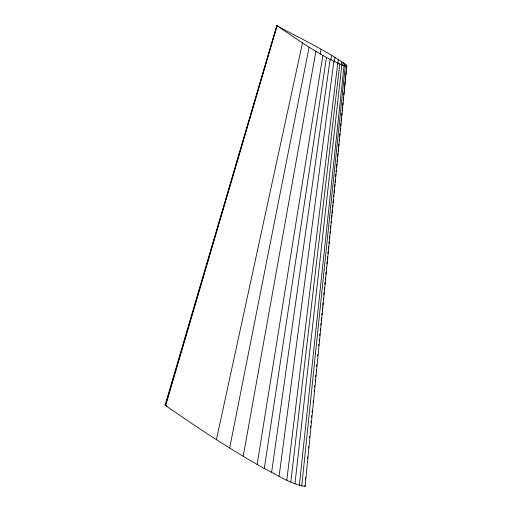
<?xml version="1.0" encoding="UTF-8"?>
<svg xmlns="http://www.w3.org/2000/svg" width="512" height="512" viewBox="0 0 512 512"><rect width="100%" height="100%" fill="white"/><g stroke="black" fill="none" stroke-linecap="round" stroke-linejoin="round"><path stroke-width="0.77" d="M305.088 486.4L346.778 65.472C325.158 49.549 300.192 38.637 276.787 25.6L165.082 405.126L165.44 405.434C197.523 427.77 230.195 449.357 264.282 468.544C277.536 474.938 290.342 484.051 305.088 486.4L304.909 485.28M346.01 66.432L346.17 64.845M305.37 479.162L305.53 477.574M307.437 458.515L307.597 456.928M308.474 448.198L308.627 446.605M309.504 437.875L309.664 436.288M310.534 427.552L310.694 425.965M311.014 422.784L311.174 421.197M311.571 417.229L311.731 415.642M312.045 412.461L312.205 410.874M313.082 402.144L313.242 400.55M314.112 391.821L314.272 390.234M314.592 387.053L314.752 385.466M315.149 381.498L315.309 379.91M315.622 376.73L315.782 375.142M316.179 371.174L316.339 369.587M316.659 366.413L316.819 364.819M317.69 356.09L317.85 354.502M318.726 345.766L318.88 344.179M319.2 340.998L319.36 339.411M319.757 335.443L319.917 333.856M320.237 330.682L320.474 328.294M320.787 325.12L320.947 323.533M321.267 320.358L321.504 317.971M321.824 314.797L321.984 313.21M322.298 310.035L322.541 307.654M322.778 305.267L323.014 302.886M323.334 299.712L323.494 298.125M323.808 294.944L324.051 292.563M324.365 289.389L324.525 287.802M324.845 284.627L325.082 282.24M325.402 279.066L325.562 277.478M325.875 274.304L326.118 271.923M326.432 268.742L326.592 267.155M326.912 263.981L327.149 261.6M327.386 259.213L327.622 256.832M327.942 253.658L328.179 251.277M328.422 248.896L328.659 246.509M328.979 243.334L329.133 241.747M329.453 238.573L329.69 236.186M330.01 233.011L330.17 231.424M330.49 228.25L330.726 225.869M331.04 222.688L331.2 221.101M331.52 217.926L331.757 215.546M332 213.165L332.314 209.984M332.55 207.603L332.794 205.222M333.03 202.842L333.35 199.661M333.664 196.486L333.824 194.899M334.061 192.518L334.381 189.344M334.618 186.957L334.861 184.576M335.098 182.195L335.334 179.814M335.654 176.634L335.891 174.253M336.128 171.872L336.288 170.285M336.608 167.11L336.922 163.93M337.165 161.549L337.402 159.168M337.638 156.787L337.958 153.606M338.195 151.226L338.432 148.845M338.675 146.464L338.912 144.083M339.232 140.902L339.469 138.522M339.706 136.141L339.942 133.76M340.262 130.586L340.499 128.198M340.742 125.818L340.979 123.437M341.216 121.056L341.536 117.875M341.773 115.494L342.01 113.114M342.253 110.733L342.566 107.558M342.803 105.171L343.046 102.79M343.283 100.41L343.603 97.235M343.84 94.848L344.16 91.674M344.314 90.086L344.634 86.912M344.794 85.325L345.19 81.35M345.35 79.763L345.67 76.589M345.824 75.002L346.221 71.027M346.381 69.44L346.778 65.472M301.741 486.106L345.242 66.163C320.474 56.416 298.778 40.307 276.787 25.6M299.347 485.376L344.038 65.798M344.506 66.061L344.755 63.686M342.88 65.734L343.219 62.579M341.274 64.646L341.632 61.504M294.963 483.731L341.843 64.973M290.822 481.971L339.77 64.096M337.766 64.096L338.342 59.398M286.816 480.147L337.766 63.181M279.078 476.384L333.888 61.293M334.342 62.016L334.957 57.344M330.861 59.962L331.514 55.309M271.584 472.506L330.131 59.354M264.282 468.544L326.477 57.37M257.126 464.518L322.893 55.354M320.218 54.016L321.011 49.293M243.194 456.326L315.91 51.251M229.67 448.026L309.139 47.091M216.416 439.635L302.496 42.886M165.44 405.434L276.96 25.754M167.008 406.061L165.658 405.35L277.069 25.709M345.242 66.163L346.918 66.31M165.082 405.126L165.658 405.35"/></g></svg>
